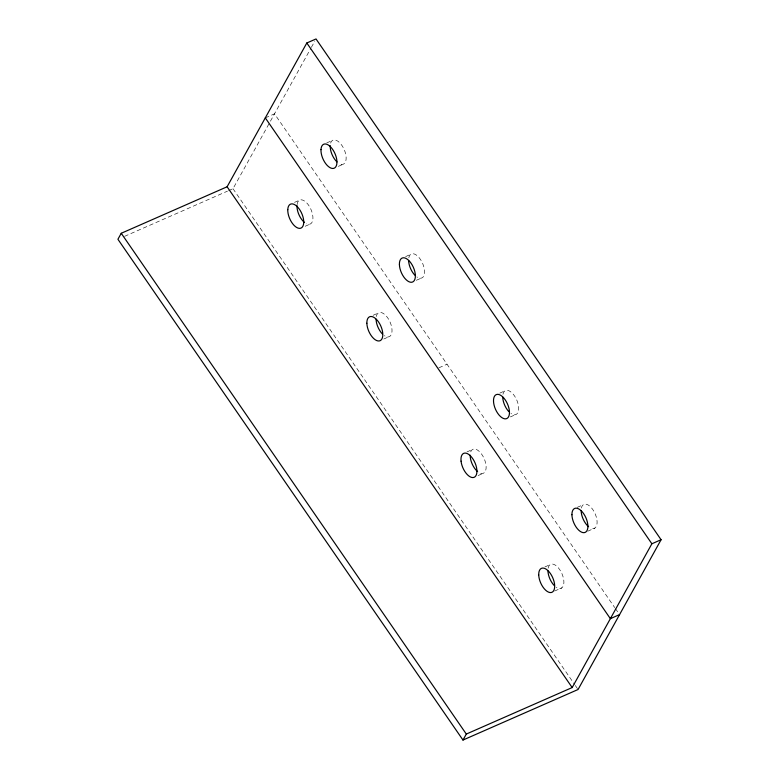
<?xml version="1.0" encoding="UTF-8"?>
<svg xmlns="http://www.w3.org/2000/svg" width="779" height="779" viewBox="0 0 779 779"><rect width="100%" height="100%" fill="white"/><g stroke="black" fill="none" stroke-linecap="round" stroke-linejoin="round"><path stroke-width="0.58" stroke-dasharray="3.9 2.92" d="M228.568 190.66L232.999 188.722L269.826 122.274M270.41 121.222L310.753 48.444M311.337 47.392L314.843 41.063M265.298 117.882L274.51 113.831L614.738 607.601M326.752 142.898L332.886 140.201M124.562 236.349L227.468 191.147M338.329 166.385L343.442 164.135M294.511 202.384L299.623 200.135M305.173 226.261L310.285 224.021M405.625 256.593L410.737 254.343M416.298 280.313L422.442 277.626M373.083 315.3L378.195 313.051M383.755 339.031L389.899 336.333M438.859 367.815L447.039 364.221M499.777 393.132L504.889 390.892M510.362 416.921L516.506 414.233M467.001 451.898L473.135 449.201M478.063 475.579L483.175 473.34M577.229 507.363L583.364 504.665M587.717 531.22L594.874 528.074M544.891 566.927L550.003 564.678M554.658 591.027L561.825 587.882M615.429 608.603L618.195 612.615M232.999 188.722L574.61 684.488M575.301 685.491L578.067 689.503M376.257 316.547A13.077 6.563 66.3 0 1 385.138 314.852A13.077 6.563 66.3 0 1 392.022 331.124A13.077 6.563 66.3 0 1 384.339 335.652M470.701 451.898A13.077 6.563 66.3 0 1 480.137 452.326A13.077 6.563 66.3 0 1 486.067 468.559A13.077 6.563 66.3 0 1 478.004 471.908M502.932 394.33A13.077 6.563 66.3 0 1 511.861 392.782A13.077 6.563 66.3 0 1 518.668 409.082A13.077 6.563 66.3 0 1 510.927 413.474M408.8 257.83A13.077 6.563 66.3 0 1 417.69 256.145A13.077 6.563 66.3 0 1 424.565 272.416A13.077 6.563 66.3 0 1 416.882 276.944M330.598 143.141A13.077 6.563 66.3 0 1 344.162 149.5A13.077 6.563 66.3 0 1 339.741 163.872M581.368 508.064A13.077 6.563 66.3 0 1 594.659 512.718A13.077 6.563 66.3 0 1 591.339 528.337M548.114 568.222A13.077 6.563 66.3 0 1 556.927 566.372A13.077 6.563 66.3 0 1 563.899 582.604A13.077 6.563 66.3 0 1 556.294 587.298M297.052 204.721A13.077 6.563 66.3 0 1 305.164 201.479A13.077 6.563 66.3 0 1 312.915 216.981A13.077 6.563 66.3 0 1 306.605 223.807"/><path stroke-width="1.17" d="M121.242 233.281L117.921 239.27L462.979 740.05L578.067 689.503L661.079 539.73L316.021 38.95L306.809 42.991L227.108 186.775L121.242 233.281L466.309 734.061L462.979 740.05M466.309 734.061L572.176 687.555L651.877 543.771L661.079 539.73M619.568 614.612L610.366 618.662L265.298 117.882M306.809 42.991L651.877 543.771M227.108 186.775L572.176 687.555M382.265 333.85A13.077 6.563 66.3 0 1 376.062 319.195M477.313 471.334A13.077 6.563 66.3 0 1 470.165 455.17M508.853 411.653A13.077 6.563 66.3 0 1 502.718 396.969M414.808 275.143A13.077 6.563 66.3 0 1 408.605 260.478M336.966 161.905A13.077 6.563 66.3 0 1 330.199 145.595M588.583 526.692A13.077 6.563 66.3 0 1 581.134 510.683M554.21 585.526A13.077 6.563 66.3 0 1 547.939 570.89M304.521 222.492A13.077 6.563 66.3 0 1 296.984 205.598M366.86 323.236A13.077 6.563 66.3 0 0 379.081 340.978A13.077 6.563 66.3 0 0 378.575 322A13.077 6.563 66.3 0 0 366.86 323.236M461.061 461.158A13.077 6.563 66.3 0 0 473.973 477.381A13.077 6.563 66.3 0 0 471.811 457.4A13.077 6.563 66.3 0 0 461.061 461.158M493.506 401.01A13.077 6.563 66.3 0 0 505.678 418.849A13.077 6.563 66.3 0 0 505.289 399.948A13.077 6.563 66.3 0 0 493.506 401.01M399.403 264.529A13.077 6.563 66.3 0 0 411.624 282.271A13.077 6.563 66.3 0 0 411.117 263.283A13.077 6.563 66.3 0 0 399.403 264.529M320.987 149.646A13.077 6.563 66.3 0 0 332.506 168.468A13.077 6.563 66.3 0 0 333.383 150.532A13.077 6.563 66.3 0 0 320.987 149.646M287.782 209.639A13.077 6.563 66.3 0 0 299.36 228.374A13.077 6.563 66.3 0 0 300.119 210.34A13.077 6.563 66.3 0 0 287.782 209.639M571.932 514.724A13.077 6.563 66.3 0 0 584.036 532.67A13.077 6.563 66.3 0 0 583.773 513.858A13.077 6.563 66.3 0 0 571.932 514.724M538.727 574.941A13.077 6.563 66.3 0 0 551.026 592.556A13.077 6.563 66.3 0 0 550.373 573.48A13.077 6.563 66.3 0 0 538.727 574.941"/></g></svg>
